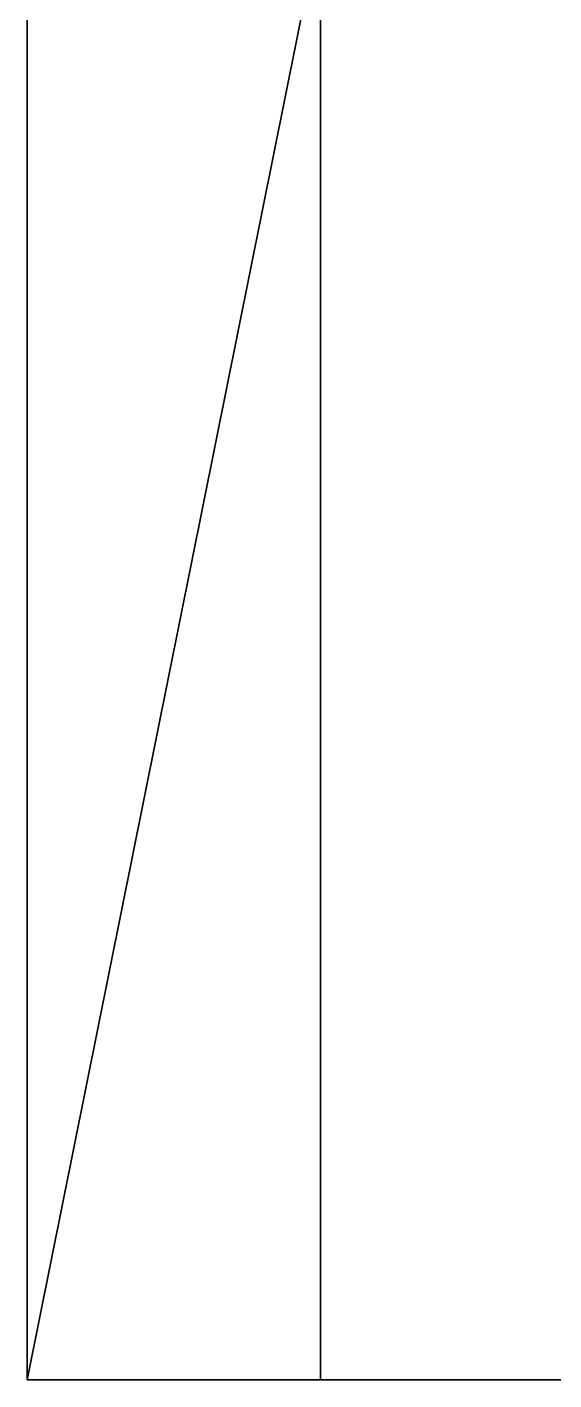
# Model space of a CAD drawing. Header units: inches. Extents: x 62 to 1153, y 3 to 780.
# Drawn here: x 66.66 to 73.85, y 3.16 to 21.62 of the extents above; entities that cross this region are included whole.
import ezdxf

# ---------------------------------------------------------------- set-up
doc = ezdxf.new("R2010")
doc.units = ezdxf.units.IN
doc.header["$MEASUREMENT"] = 0
doc.layers.add('Base', color=3, linetype='Continuous')

msp = doc.modelspace()

# ---------------------------------------------------------------- linework, layer by layer
at = {"layer": 'Base'}
for points in [[(66.663, 3.163, -48), (66.663, 28.163, -22.036), (66.663, 53.163, -48)], [(66.663, 3.163, -48), (66.663, 27.018, -21.89), (66.663, 28.163, -22.036)], [(70.663, 27.793, -44), (70.663, 26.616, -21.762), (70.663, 3.163, -44)], [(66.663, 26.233, -21.587), (66.663, 27.018, -21.89), (66.663, 3.163, -48)], [(70.663, 25.863, -21.383), (70.663, 3.163, -44), (70.663, 26.616, -21.762)], [(66.663, 26.233, -21.587), (66.663, 3.163, -48), (66.663, 25.646, -21.234)], [(70.663, 25.199, -20.865), (70.663, 3.163, -44), (70.663, 25.863, -21.383)], [(66.663, 25.646, -21.234), (66.663, 3.163, -48), (66.663, 25.199, -20.865)], [(66.663, 25.521, -14.367), (66.663, 25.05, -14.787), (66.663, 3.163)], [(66.663, 3.163), (66.663, 23.063, -4.1), (66.663, 25.521, -14.367)], [(70.663, 25.355, -14.497), (70.663, 3.163), (70.663, 25.05, -14.787)], [(70.663, 3.163), (70.663, 25.355, -14.497), (70.663, 23.063, -4.1)], [(66.663, 25.199, -20.865), (66.663, 3.163, -48), (66.663, 24.908, -20.559)], [(70.663, 24.778, -20.393), (70.663, 3.163, -44), (70.663, 25.199, -20.865)], [(66.663, 24.774, -15.107), (66.663, 3.163), (66.663, 25.05, -14.787)], [(70.663, 25.05, -14.787), (70.663, 3.163), (70.663, 24.653, -15.279)], [(66.663, 24.908, -20.559), (66.663, 3.163, -48), (66.663, 24.423, -19.87)], [(66.663, 24.323, -15.819), (66.663, 3.163), (66.663, 24.774, -15.107)], [(70.663, 24.349, -19.73), (70.663, 3.163, -44), (70.663, 24.778, -20.393)], [(70.663, 24.302, -15.867), (70.663, 24.653, -15.279), (70.663, 3.163)], [(66.663, 24.423, -19.87), (66.663, 3.163, -48), (66.663, 24.157, -19.297)], [(66.663, 24.152, -16.205), (66.663, 3.163), (66.663, 24.323, -15.819)], [(70.663, 24.086, -19.098), (70.663, 3.163, -44), (70.663, 24.349, -19.73)], [(70.663, 24.081, -16.403), (70.663, 24.302, -15.867), (70.663, 3.163)], [(66.663, 24.157, -19.297), (66.663, 3.163, -48), (66.663, 23.933, -18.486)], [(66.663, 23.928, -17.017), (66.663, 3.163), (66.663, 24.152, -16.205)], [(70.663, 24.086, -19.098), (70.663, 23.902, -18.277), (70.663, 3.163, -44)], [(70.663, 24.081, -16.403), (70.663, 3.163), (70.663, 23.933, -17.018)], [(66.663, 23.933, -18.486), (66.663, 3.163), (66.663, 23.871, -17.646)], [(66.663, 3.163), (66.663, 23.933, -18.486), (66.663, 3.163, -48)], [(66.663, 23.871, -17.646), (66.663, 3.163), (66.663, 23.928, -17.017)], [(70.663, 23.866, -17.646), (70.663, 23.933, -17.018), (70.663, 3.163)], [(70.663, 23.866, -17.646), (70.663, 3.163), (70.663, 23.902, -18.277)], [(70.663, 3.163), (70.663, 3.163, -44), (70.663, 23.902, -18.277)], [(66.663, 23.063), (66.663, 23.063, -4.1), (66.663, 3.163)], [(66.663, 3.163), (70.663, 3.163), (70.663, 23.063)], [(66.663, 3.163), (70.663, 23.063), (66.663, 23.063)], [(70.663, 3.163), (70.663, 23.063, -4.1), (70.663, 23.063)], [(66.663, 3.163, -48), (70.663, 3.163, -44), (66.663, 3.163)], [(70.663, 3.163), (66.663, 3.163), (70.663, 3.163, -44)], [(70.663, 3.163, -44), (66.663, 3.163, -48), (120.863, 3.163, -44)], [(124.863, 3.163, -48), (120.863, 3.163, -44), (66.663, 3.163, -48)]]:
    msp.add_3dface(points, dxfattribs=at)

doc.saveas('drawing.dxf')
